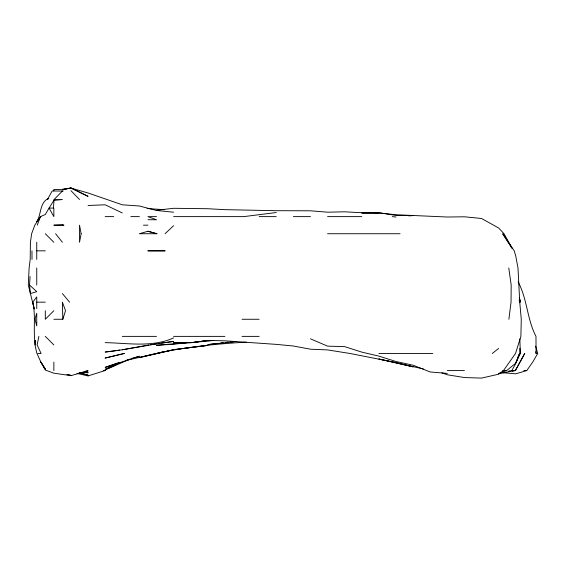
<?xml version="1.0" encoding="UTF-8"?>
<svg xmlns="http://www.w3.org/2000/svg" width="566" height="566" viewBox="0 0 566 566"><rect width="100%" height="100%" fill="white"/><g stroke="black" fill="none" stroke-linecap="round" stroke-linejoin="round"><path stroke-width="0.85" d="M35.34 340.647L35.325 344.927C32.92 330.785 35.998 316.238 32.793 302.159L36.748 296.895L36.748 308.611M35.156 340.647L34.965 344.927L36.748 352.873L40.851 362.035L45.301 370.058L53.855 373.178L70.962 375.654L88.07 370.772L85.508 371.133M54.081 199.515L62.409 199.515L53.855 200.449L49.079 208.069L53.855 216.622L53.855 208.507L53.437 208.069L54.081 199.515L62.409 191.067L63.272 190.961M29.538 285.052L36.748 291.66L30.387 293.605L29.538 285.052L30.062 276.498M508.884 319.266L511.048 302.159L511.176 285.052L508.77 267.944M38.898 336.374L37.115 344.927L41.092 353.481L38.014 353.481M76.955 373.418L88.07 375.902L105.021 370.588L105.177 369.966L104.887 370.588M34.936 319.266L36.748 313.253L36.748 325.875L34.986 319.266M62.812 319.266L65.529 310.713L62.409 302.159L62.812 319.266L53.855 319.266M37.264 225.176L40.434 216.622L45.301 214.514L49.079 208.069L53.437 208.069M519.836 338.942L520.366 353.481L519.574 353.481L515.746 363.181L506.641 370.588L498.639 373.454M519.574 353.481L515.746 363.068L520.366 353.481M518.024 357.089L519.538 354.203M515.746 369.895L524.724 353.481L515.746 369.817M515.746 363.535L511.77 370.588L514.607 370.588L498.639 373.793M535.62 346.151L537.7 353.481L532.854 361.844L526.762 370.588L515.746 373.815L502.919 372.725M40.434 216.622L34.809 225.176L31.646 233.73L30.415 242.283L30.189 259.391L29.121 267.944L28.3 285.052L34.243 309.001L32.793 302.159M40.872 216.622L36.748 221.653C41.523 214.309 39.316 203.258 48.181 198.461M53.855 310.713L45.301 319.266L45.301 310.713M165.053 233.73L173.606 225.714M48.711 198.461L47.424 199.515L52.178 190.961L62.409 191.067M492.279 353.481L498.639 348.43M109.068 367.971L119.95 362.389M130.06 359.085L105.955 369.626M117.395 362.976L105.177 367.384L139.392 356.233L132.062 358.37M173.606 337.93C151.794 347.637 128.1 343.06 105.177 342.642M147.945 231.246L139.392 233.73L157.122 233.73L147.945 231.246L156.499 233.73M162.718 351.861L156.86 353.481L154.787 353.481M157.475 353.481L173.606 349.675L207.821 345.423L173.606 349.675L125.709 360.478M156.499 353.764L139.392 357.606C174.264 348.182 210.34 344.213 246.309 342.147M53.855 190.961L53.855 189.49L62.409 189.66L70.962 187.898L88.07 196.345L70.962 188.089L62.409 189.221M122.284 349.767L148.801 345.012M62.409 189.66L70.962 188.089L88.07 192.985L122.284 204.8L139.392 206.003L156.499 210.467L173.606 212.222M150.514 344.744L152.226 344.475M153.931 344.206L156.499 343.803M158.211 343.569L159.923 343.329M161.628 343.088L173.606 341.425C150.662 344.255 128.142 349.555 105.177 352.052L115.443 350.679M117.155 350.453L119.716 350.106M218.087 343.321L207.821 344.581L236.043 341.56M220.648 343.003L223.216 342.692M156.499 210.269L173.606 208.295L207.821 208.727L224.928 209.661L276.25 210.701L310.465 210.8L327.572 212.186L344.68 211.811L361.787 212.752L378.887 212.965L395.995 214.733L447.317 217.026L464.424 216.792L481.532 218.483L498.639 227.992L504.03 233.73L512.272 248.608M276.25 212.533L243.755 216.622L173.606 216.622M508.792 371.211L510.49 371.034M512.18 370.857L515.746 370.588M508.728 371.211L510.405 371.034M512.088 370.857L514.607 370.588M213.806 340.47L190.714 342.671L209.533 340.322M225.784 342.402L228.353 342.161M230.914 341.921L234.338 341.595M195.843 341.793L198.411 341.581M202.692 341.213L205.253 341.001M207.821 340.782L212.094 340.428M408.801 215.901L413.102 215.575L395.995 215.434L378.887 212.703L361.787 212.95L378.887 212.965L375.47 213.099M183.016 342.741L173.606 343.364L189.858 342.706M81.228 372.541L88.07 372.11M374.614 213.106L378.887 212.929M88.07 205.472L105.177 204.8L122.284 212.95M105.177 216.622L113.731 216.622M130.838 216.622L139.392 216.622M156.499 216.622L147.945 216.622L156.499 219.778L147.945 219.707M259.143 216.622L276.25 216.622M293.358 216.622L310.465 216.622M327.572 216.622L361.787 216.622M143.446 225.176L147.945 225.176M327.572 233.73L400.063 233.73M36.748 250.837L45.301 250.837M36.748 302.159L45.301 302.159M242.036 319.266L259.143 319.266M122.284 336.374L156.499 336.374M173.606 336.374L224.928 336.374M242.036 336.374L259.143 336.374M378.887 353.481L432.785 353.481M535.754 351.769L536.073 353.481L537.7 353.481M103.21 370.588L105.021 370.588M447.317 370.588L464.424 370.588M502.693 370.588L506.641 370.588M523.791 370.588L526.762 370.588M188.145 342.649L173.606 342.543L190.714 342.741L207.821 340.428L224.928 340.817L276.25 344.369L293.358 346.003L310.465 349.201L327.572 349.901L349.979 353.481L395.146 362.346M81.228 372.407L88.07 372.739L82.94 372.095M147.089 208.507L164.197 209.717M447.317 373.411L430.217 371.968L413.102 365.212L395.995 361.511L378.887 356.12L361.787 352.109L344.68 346.64L327.572 346.137L310.465 338.829M392.252 216.622L395.995 217.026M423.368 368.926L378.887 359.007L413.102 366.86L395.995 362.523M79.113 372.768L88.07 375.173L88.07 375.902M67.708 374.43L70.962 375.329M66.894 374.451L70.962 375.654M79.686 372.626L88.07 375.173M441.869 372.824L447.317 374.784L464.424 377.536L481.532 378.102L498.639 374.19L503.478 370.588L515.52 353.481L520.89 336.374L521.272 319.266L519.744 302.159L517.989 267.944L515.746 255.966L514.225 250.837L502.679 233.73L508.806 243.401M79.516 199.515L70.962 190.692M45.301 233.73L53.855 242.283M45.301 336.374L53.855 344.927M62.409 293.605L69.611 302.159M55.602 233.73L62.409 242.283M509.747 244.887L511.629 247.866M518.159 281.91C527.279 299.004 527.087 319.422 535.981 336.374L536.073 353.481M519.284 297.949L520.55 302.159L519.404 298.084M519.241 300.447L519.63 302.159L519.277 300.447M519.871 348.345L519.921 353.481M31.965 250.837L32.014 259.391M53.855 362.134L53.855 370.588M36.748 242.283L36.748 259.391M36.748 267.944L36.748 285.052M81.15 233.73L79.516 242.283L79.516 225.176L81.15 233.73M118.393 363.054L105.177 369.379L118.393 363.068M124.244 353.481L105.177 358.052L124.244 353.481M186.433 342.734L173.606 344.255L156.499 345.295L186.433 342.713M62.409 224.844L53.855 225.176L63.944 225.176L62.409 224.844M165.053 250.837L147.945 250.837L165.053 250.837M45.301 369.032L40.851 362.035L45.301 369.032"/></g></svg>
